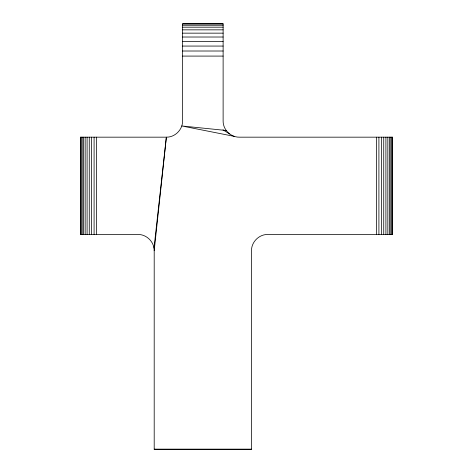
<?xml version="1.0" encoding="UTF-8"?>
<svg xmlns="http://www.w3.org/2000/svg" width="473" height="473" viewBox="0 0 473 473"><rect width="100%" height="100%" fill="white"/><g stroke="black" fill="none" stroke-linecap="round" stroke-linejoin="round"><path stroke-width="0.71" d="M154.198 250.69L166.36 137.17C175.028 137.336 182.744 129.62 182.578 120.952L182.578 23.65L223.12 23.65L223.12 120.952C222.954 129.62 230.67 137.336 239.338 137.17L392.59 137.17L392.59 234.472L267.718 234.472C259.05 234.306 251.334 242.022 251.5 250.69L251.5 449.35L154.198 449.35L154.198 250.69C154.364 242.022 146.648 234.306 137.98 234.472L80.41 234.472L80.41 137.17L166.36 137.17L153.997 248.154M182.578 24.052L223.12 24.052M182.578 25.235L223.12 25.235M182.578 27.186L223.12 27.186M182.578 29.846L223.12 29.846M182.578 33.151L223.12 33.151M182.578 37.018L223.12 37.018M182.578 41.358L223.12 41.358M182.578 46.064L223.12 46.064M182.578 51.013L223.12 51.013M182.578 56.086L223.12 56.086M154.198 449.149L251.5 449.149M226.218 130.483L181.786 125.966L234.324 136.378M222.972 129.827L229.807 134.072M392.389 137.17L392.389 234.472M391.798 137.17L391.798 234.472M390.822 137.17L390.822 234.472M389.492 137.17L389.492 234.472M387.842 137.17L387.842 234.472M385.903 137.17L385.903 234.472M383.733 137.17L383.733 234.472M381.386 137.17L381.386 234.472M378.908 137.17L378.908 234.472M376.372 137.17L376.372 234.472M96.628 137.17L96.628 234.472M94.092 137.17L94.092 234.472M91.614 137.17L91.614 234.472M89.267 137.17L89.267 234.472M87.097 137.17L87.097 234.472M85.158 137.17L85.158 234.472M83.508 137.17L83.508 234.472M82.178 137.17L82.178 234.472M81.202 137.17L81.202 234.472M80.611 137.17L80.611 234.472"/></g></svg>
